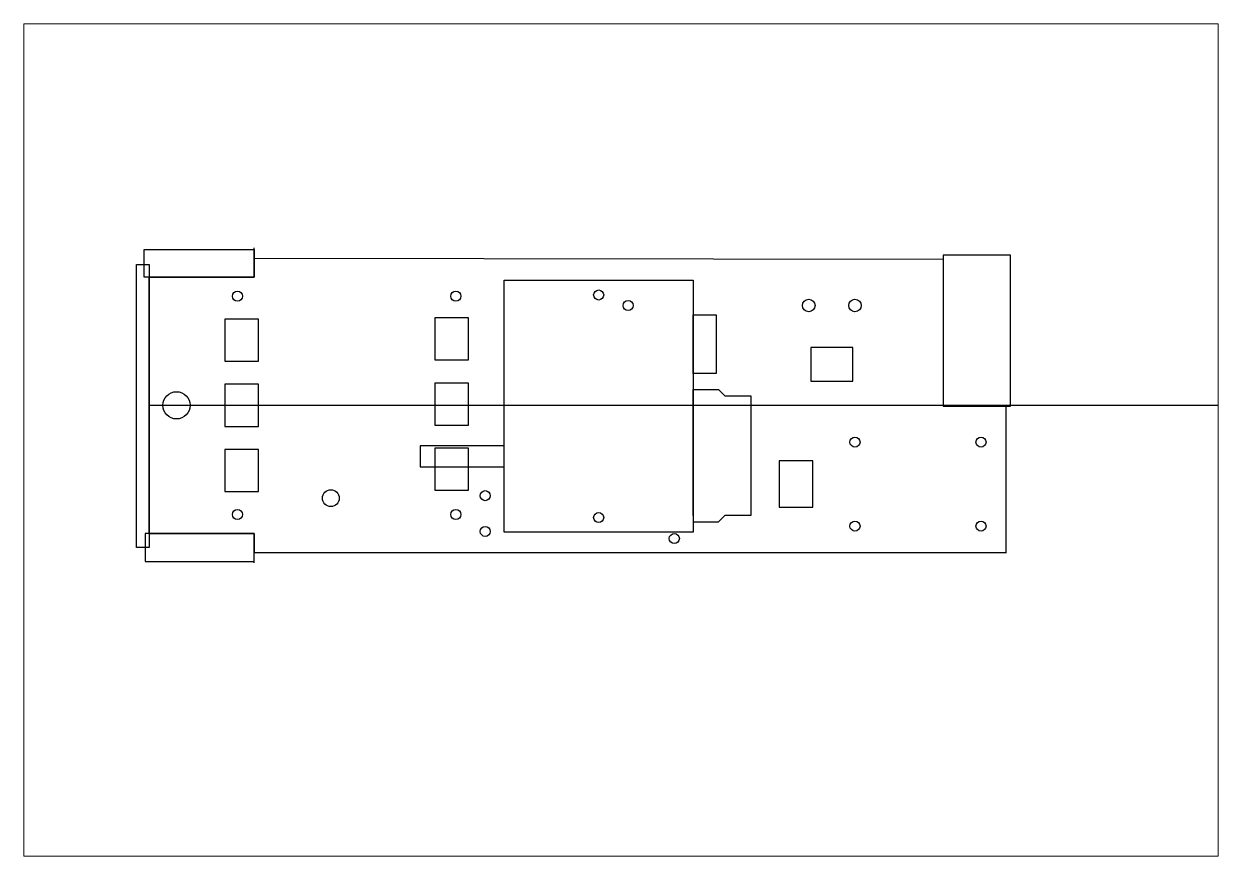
# Paper-space layout 'Layout1' of a CAD drawing. Header units: millimetres. Extents: x 1 to 285, y 1 to 199.
# The model-space entities are those that its viewports show. They can reach past a viewport. Long polylines and large blocks are cut down to what shows.
import ezdxf

# ---------------------------------------------------------------- set-up
doc = ezdxf.new("R2010")
doc.units = ezdxf.units.MM
doc.layers.add('frezen', color=6, linetype='Continuous')
doc.layers.add('Hulp', color=3, linetype='Continuous')

msp = doc.modelspace()

# ---------------------------------------------------------------- linework, layer by layer
for p, q in [((614.76, 517.04), (614.76, 521.54)), ((614.76, 521.54), (778.76, 521.31)), ((778.76, 521.31), (778.76, 486.31)), ((589.76, 517.04), (614.76, 517.04)), ((589.76, 517.04), (589.76, 456.04)), ((778.76, 486.31), (793.76, 486.31)), ((793.76, 451.31), (793.76, 486.31)), ((589.76, 456.04), (614.76, 456.04)), ((614.76, 456.04), (614.76, 451.54)), ((614.76, 451.54), (793.76, 451.54))]:
    msp.add_line(p, q)
at = {"layer": 'frezen'}
for p, q in [((794.76, 522.31), (778.76, 522.31)), ((778.76, 522.31), (778.76, 486.31)), ((794.76, 486.31), (794.76, 522.31)), ((719.26, 490.31), (725.24, 490.31)), ((719.26, 488.81), (719.26, 490.31)), ((726.76, 488.81), (725.24, 490.31)), ((778.76, 486.31), (794.76, 486.31)), ((719.26, 460.31), (719.26, 458.81)), ((719.26, 458.81), (725.24, 458.81)), ((726.76, 460.31), (725.24, 458.81))]:
    msp.add_line(p, q, dxfattribs=at)
for points in [[(588.59, 523.62), (614.76, 523.62), (614.76, 517.04), (588.59, 517.04)], [(586.76, 520.04), (589.76, 520.04), (589.76, 452.68), (586.76, 452.68)], [(607.76, 507.04), (607.76, 497.04), (615.76, 497.04), (615.76, 507.04)], [(657.77, 507.34), (657.77, 497.34), (665.77, 497.34), (665.77, 507.34)], [(719.26, 494.11), (719.26, 508.11), (724.76, 508.11), (724.76, 494.11)], [(747.26, 492.31), (757.26, 492.31), (757.26, 500.31), (747.26, 500.31)], [(657.77, 491.84), (657.77, 481.84), (665.77, 481.84), (665.77, 491.84)], [(607.76, 491.54), (607.76, 481.54), (615.76, 481.54), (615.76, 491.54)], [(607.76, 476.04), (607.76, 466.04), (615.76, 466.04), (615.76, 476.04)], [(657.77, 476.34), (657.77, 466.34), (665.77, 466.34), (665.77, 476.34)], [(739.75, 473.31), (739.75, 462.31), (747.75, 462.31), (747.75, 473.31)], [(588.84, 449.33), (614.76, 449.33), (614.76, 456.04), (588.84, 456.04)]]:
    msp.add_lwpolyline(points, close=True, dxfattribs=at)
for points in [[(719.26, 460.31), (719.26, 488.81)], [(726.76, 488.81), (732.96, 488.81), (732.96, 460.31), (726.76, 460.31)]]:
    msp.add_lwpolyline(points, dxfattribs=at)
for centre, radius in [((610.77, 512.54), 1.2), ((662.77, 512.54), 1.2), ((696.76, 512.81), 1.2), ((746.76, 510.31), 1.5), ((757.76, 510.31), 1.5), ((703.76, 510.31), 1.2), ((596.26, 486.54), 3.25), ((757.76, 477.8), 1.2), ((787.76, 477.8), 1.2), ((669.76, 465.03), 1.2), ((610.77, 460.54), 1.2), ((662.77, 460.54), 1.2), ((696.76, 459.81), 1.2), ((669.76, 456.53), 1.2), ((757.76, 457.8), 1.2), ((787.76, 457.8), 1.2), ((714.76, 454.81), 1.2)]:
    msp.add_circle(centre, radius, dxfattribs=at)
at = {"layer": 'Hulp'}
for p, q in [((614.76, 517.04), (614.76, 524.04)), ((589.76, 456.04), (589.76, 517.04)), ((589.76, 517.04), (614.76, 517.04)), ((589.76, 486.54), (849.49, 486.54)), ((614.76, 456.04), (589.76, 456.04)), ((614.76, 449.04), (614.76, 456.04))]:
    msp.add_line(p, q, dxfattribs=at)
for points in [[(719.26, 456.31), (674.26, 456.31), (674.26, 516.31), (719.26, 516.31)], [(654.26, 471.91), (674.26, 471.91), (674.26, 476.91), (654.26, 476.91)]]:
    msp.add_lwpolyline(points, close=True, dxfattribs=at)
msp.add_circle((633.01, 464.44), 2, dxfattribs=at)

psp = doc.layouts.get("Layout1")

# ---------------------------------------------------------------- viewports
at = {"layer": 'frezen'}
psp.add_viewport(center=(143.19, 99.57), size=(284.24, 198.1197), view_center_point=(702.07, 478.29), view_height=198.1197, dxfattribs=at)

doc.saveas('drawing.dxf')
